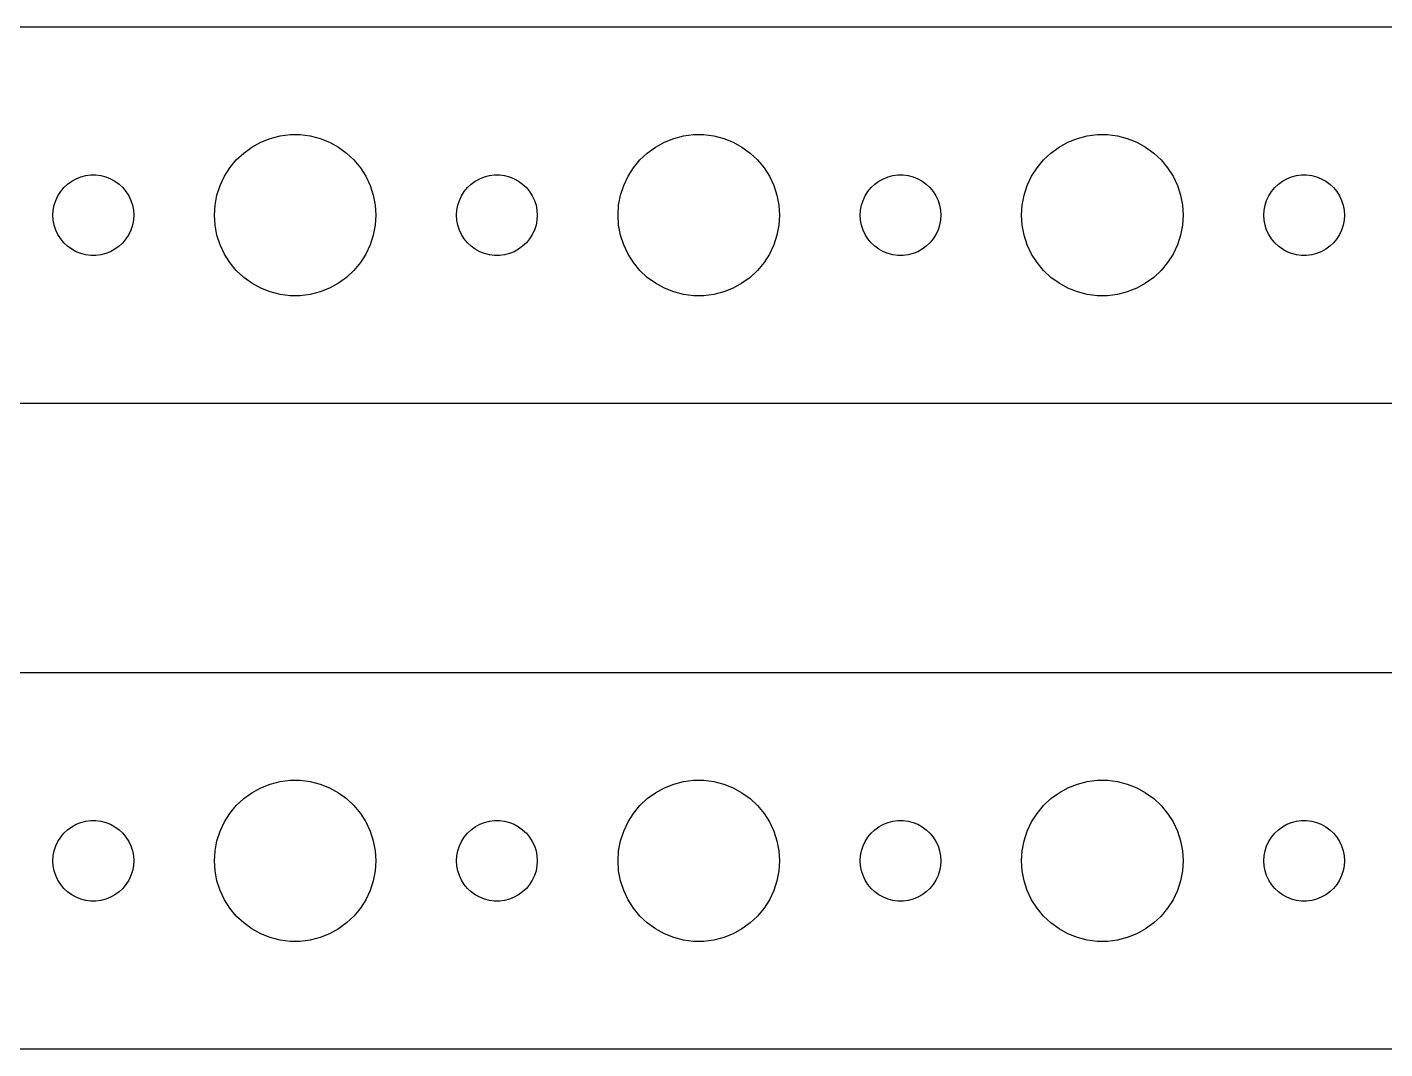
# Model space of a CAD drawing. Header units: metres. Extents: x -194 to 194, y 41 to 79.
# Drawn here: x 42.5 to 93, y 41 to 79 of the extents above; entities that cross this region are included whole.
import ezdxf

# ---------------------------------------------------------------- set-up
doc = ezdxf.new("R2010")
doc.units = ezdxf.units.M

msp = doc.modelspace()

# ---------------------------------------------------------------- linework, layer by layer
for p, q in [((189.814, 78.9901), (-189.814, 78.9901)), ((50.8925, 74.533), (51.2227, 74.7145)), ((51.2227, 74.7145), (51.5729, 74.8532)), ((51.5729, 74.8532), (51.9379, 74.9469)), ((51.9379, 74.9469), (52.3116, 74.9941)), ((52.3116, 74.9941), (52.6884, 74.9941)), ((52.6884, 74.9941), (53.0621, 74.9469)), ((53.0621, 74.9469), (53.427, 74.8532)), ((53.427, 74.8532), (53.7773, 74.7145)), ((53.7773, 74.7145), (54.1075, 74.533)), ((65.8925, 74.533), (66.2227, 74.7145)), ((66.2227, 74.7145), (66.573, 74.8532)), ((66.573, 74.8532), (66.9379, 74.9469)), ((66.9379, 74.9469), (67.3116, 74.9941)), ((67.3116, 74.9941), (67.6884, 74.9941)), ((67.6884, 74.9941), (68.0621, 74.9469)), ((68.0621, 74.9469), (68.427, 74.8532)), ((68.427, 74.8532), (68.7773, 74.7145)), ((68.7773, 74.7145), (69.1075, 74.533)), ((80.8925, 74.533), (81.2227, 74.7145)), ((81.2227, 74.7145), (81.573, 74.8532)), ((81.573, 74.8532), (81.9379, 74.9469)), ((81.9379, 74.9469), (82.3116, 74.9941)), ((82.3116, 74.9941), (82.6884, 74.9941)), ((82.6884, 74.9941), (83.0621, 74.9469)), ((83.0621, 74.9469), (83.427, 74.8532)), ((83.427, 74.8532), (83.7773, 74.7145)), ((83.7773, 74.7145), (84.1075, 74.533)), ((50.3131, 74.0536), (50.5877, 74.3115)), ((50.5877, 74.3115), (50.8925, 74.533)), ((54.1075, 74.533), (54.4123, 74.3115)), ((54.4123, 74.3115), (54.6869, 74.0536)), ((65.3131, 74.0536), (65.5877, 74.3115)), ((65.5877, 74.3115), (65.8925, 74.533)), ((69.1075, 74.533), (69.4123, 74.3115)), ((69.4123, 74.3115), (69.6869, 74.0536)), ((80.3131, 74.0536), (80.5877, 74.3115)), ((80.5877, 74.3115), (80.8925, 74.533)), ((84.1075, 74.533), (84.4123, 74.3115)), ((84.4123, 74.3115), (84.6869, 74.0536)), ((49.8711, 73.4453), (50.0729, 73.7634)), ((50.0729, 73.7634), (50.3131, 74.0536)), ((54.6869, 74.0536), (54.927, 73.7634)), ((54.927, 73.7634), (55.1289, 73.4453)), ((64.8711, 73.4453), (65.073, 73.7634)), ((65.073, 73.7634), (65.3131, 74.0536)), ((69.6869, 74.0536), (69.927, 73.7634)), ((69.927, 73.7634), (70.1289, 73.4453)), ((79.8711, 73.4453), (80.073, 73.7634)), ((80.073, 73.7634), (80.3131, 74.0536)), ((84.6869, 74.0536), (84.927, 73.7634)), ((84.927, 73.7634), (85.1289, 73.4453)), ((44.0439, 73.1558), (44.1963, 73.2665)), ((44.1963, 73.2665), (44.3613, 73.3572)), ((44.3613, 73.3572), (44.5365, 73.4266)), ((44.5365, 73.4266), (44.7189, 73.4734)), ((44.7189, 73.4734), (44.9058, 73.497)), ((44.9058, 73.497), (45.0942, 73.497)), ((45.0942, 73.497), (45.2811, 73.4734)), ((45.2811, 73.4734), (45.4635, 73.4266)), ((45.4635, 73.4266), (45.6387, 73.3572)), ((45.6387, 73.3572), (45.8037, 73.2665)), ((45.8037, 73.2665), (45.9561, 73.1558)), ((49.7107, 73.1044), (49.8711, 73.4453)), ((55.1289, 73.4453), (55.2893, 73.1044)), ((59.0439, 73.1558), (59.1963, 73.2665)), ((59.1963, 73.2665), (59.3613, 73.3572)), ((59.3613, 73.3572), (59.5365, 73.4266)), ((59.5365, 73.4266), (59.7189, 73.4734)), ((59.7189, 73.4734), (59.9058, 73.497)), ((59.9058, 73.497), (60.0942, 73.497)), ((60.0942, 73.497), (60.2811, 73.4734)), ((60.2811, 73.4734), (60.4635, 73.4266)), ((60.4635, 73.4266), (60.6387, 73.3572)), ((60.6387, 73.3572), (60.8037, 73.2665)), ((60.8037, 73.2665), (60.9561, 73.1558)), ((64.7107, 73.1044), (64.8711, 73.4453)), ((70.1289, 73.4453), (70.2893, 73.1044)), ((74.0439, 73.1558), (74.1963, 73.2665)), ((74.1963, 73.2665), (74.3613, 73.3572)), ((74.3613, 73.3572), (74.5365, 73.4266)), ((74.5365, 73.4266), (74.7189, 73.4734)), ((74.7189, 73.4734), (74.9058, 73.497)), ((74.9058, 73.497), (75.0942, 73.497)), ((75.0942, 73.497), (75.2811, 73.4734)), ((75.2811, 73.4734), (75.4635, 73.4266)), ((75.4635, 73.4266), (75.6387, 73.3572)), ((75.6387, 73.3572), (75.8037, 73.2665)), ((75.8037, 73.2665), (75.9561, 73.1558)), ((79.7107, 73.1044), (79.8711, 73.4453)), ((85.1289, 73.4453), (85.2893, 73.1044)), ((89.0439, 73.1558), (89.1963, 73.2665)), ((89.1963, 73.2665), (89.3613, 73.3572)), ((89.3613, 73.3572), (89.5365, 73.4266)), ((89.5365, 73.4266), (89.7189, 73.4734)), ((89.7189, 73.4734), (89.9058, 73.497)), ((89.9058, 73.497), (90.0942, 73.497)), ((90.0942, 73.497), (90.2811, 73.4734)), ((90.2811, 73.4734), (90.4635, 73.4266)), ((90.4635, 73.4266), (90.6387, 73.3572)), ((90.6387, 73.3572), (90.8037, 73.2665)), ((90.8037, 73.2665), (90.9561, 73.1558)), ((43.6053, 72.5522), (43.6855, 72.7226)), ((43.6855, 72.7226), (43.7865, 72.8817)), ((43.7865, 72.8817), (43.9065, 73.0268)), ((43.9065, 73.0268), (44.0439, 73.1558)), ((45.9561, 73.1558), (46.0934, 73.0268)), ((46.0934, 73.0268), (46.2135, 72.8817)), ((46.2135, 72.8817), (46.3145, 72.7226)), ((46.3145, 72.7226), (46.3947, 72.5522)), ((49.5237, 72.376), (49.5942, 72.7461)), ((49.5942, 72.7461), (49.7107, 73.1044)), ((55.2893, 73.1044), (55.4057, 72.7461)), ((55.4057, 72.7461), (55.4763, 72.376)), ((58.6053, 72.5522), (58.6855, 72.7226)), ((58.6855, 72.7226), (58.7865, 72.8817)), ((58.7865, 72.8817), (58.9065, 73.0268)), ((58.9065, 73.0268), (59.0439, 73.1558)), ((60.9561, 73.1558), (61.0934, 73.0268)), ((61.0934, 73.0268), (61.2135, 72.8817)), ((61.2135, 72.8817), (61.3145, 72.7226)), ((61.3145, 72.7226), (61.3947, 72.5522)), ((64.5237, 72.376), (64.5943, 72.7461)), ((64.5943, 72.7461), (64.7107, 73.1044)), ((70.2893, 73.1044), (70.4057, 72.7461)), ((70.4057, 72.7461), (70.4763, 72.376)), ((73.6053, 72.5522), (73.6855, 72.7226)), ((73.6855, 72.7226), (73.7865, 72.8817)), ((73.7865, 72.8817), (73.9065, 73.0268)), ((73.9065, 73.0268), (74.0439, 73.1558)), ((75.9561, 73.1558), (76.0934, 73.0268)), ((76.0934, 73.0268), (76.2135, 72.8817)), ((76.2135, 72.8817), (76.3145, 72.7226)), ((76.3145, 72.7226), (76.3947, 72.5522)), ((79.5237, 72.376), (79.5943, 72.7461)), ((79.5943, 72.7461), (79.7107, 73.1044)), ((85.2893, 73.1044), (85.4057, 72.7461)), ((85.4057, 72.7461), (85.4763, 72.376)), ((88.6053, 72.5522), (88.6855, 72.7226)), ((88.6855, 72.7226), (88.7865, 72.8817)), ((88.7865, 72.8817), (88.9065, 73.0268)), ((88.9065, 73.0268), (89.0439, 73.1558)), ((90.9561, 73.1558), (91.0934, 73.0268)), ((91.0934, 73.0268), (91.2135, 72.8817)), ((91.2135, 72.8817), (91.3145, 72.7226)), ((91.3145, 72.7226), (91.3947, 72.5522)), ((43.5, 72), (43.5118, 72.188)), ((43.5118, 72.188), (43.5471, 72.373)), ((43.5471, 72.373), (43.6053, 72.5522)), ((46.3947, 72.5522), (46.4529, 72.373)), ((46.4529, 72.373), (46.4882, 72.188)), ((46.4882, 72.188), (46.5, 72)), ((49.5, 72), (49.5237, 72.376)), ((55.4763, 72.376), (55.5, 72)), ((58.5, 72), (58.5118, 72.188)), ((58.5118, 72.188), (58.5471, 72.373)), ((58.5471, 72.373), (58.6053, 72.5522)), ((61.3947, 72.5522), (61.4529, 72.373)), ((61.4529, 72.373), (61.4882, 72.188)), ((61.4882, 72.188), (61.5, 72)), ((64.5, 72), (64.5237, 72.376)), ((70.4763, 72.376), (70.5, 72)), ((73.5, 72), (73.5118, 72.188)), ((73.5118, 72.188), (73.5471, 72.373)), ((73.5471, 72.373), (73.6053, 72.5522)), ((76.3947, 72.5522), (76.4529, 72.373)), ((76.4529, 72.373), (76.4882, 72.188)), ((76.4882, 72.188), (76.5, 72)), ((79.5, 72), (79.5237, 72.376)), ((85.4763, 72.376), (85.5, 72)), ((88.5, 72), (88.5118, 72.188)), ((88.5118, 72.188), (88.5471, 72.373)), ((88.5471, 72.373), (88.6053, 72.5522)), ((91.3947, 72.5522), (91.4529, 72.373)), ((91.4529, 72.373), (91.4882, 72.188)), ((91.4882, 72.188), (91.5, 72)), ((43.5118, 71.812), (43.5, 72)), ((43.5471, 71.627), (43.5118, 71.812)), ((46.4882, 71.812), (46.4529, 71.627)), ((46.5, 72), (46.4882, 71.812)), ((49.5237, 71.624), (49.5, 72)), ((55.5, 72), (55.4763, 71.624)), ((58.5118, 71.812), (58.5, 72)), ((58.5471, 71.627), (58.5118, 71.812)), ((61.4882, 71.812), (61.4529, 71.627)), ((61.5, 72), (61.4882, 71.812)), ((64.5237, 71.624), (64.5, 72)), ((70.5, 72), (70.4763, 71.624)), ((73.5118, 71.812), (73.5, 72)), ((73.5471, 71.627), (73.5118, 71.812)), ((76.4882, 71.812), (76.4529, 71.627)), ((76.5, 72), (76.4882, 71.812)), ((79.5237, 71.624), (79.5, 72)), ((85.5, 72), (85.4763, 71.624)), ((88.5118, 71.812), (88.5, 72)), ((88.5471, 71.627), (88.5118, 71.812)), ((91.4882, 71.812), (91.4529, 71.627)), ((91.5, 72), (91.4882, 71.812)), ((43.6053, 71.4478), (43.5471, 71.627)), ((43.6855, 71.2774), (43.6053, 71.4478)), ((43.7865, 71.1183), (43.6855, 71.2774)), ((46.3145, 71.2774), (46.2135, 71.1183)), ((46.3947, 71.4478), (46.3145, 71.2774)), ((46.4529, 71.627), (46.3947, 71.4478)), ((49.5942, 71.2539), (49.5237, 71.624)), ((49.7107, 70.8956), (49.5942, 71.2539)), ((55.4057, 71.2539), (55.2893, 70.8956)), ((55.4763, 71.624), (55.4057, 71.2539)), ((58.6053, 71.4478), (58.5471, 71.627)), ((58.6855, 71.2774), (58.6053, 71.4478)), ((58.7865, 71.1183), (58.6855, 71.2774)), ((61.3145, 71.2774), (61.2135, 71.1183)), ((61.3947, 71.4478), (61.3145, 71.2774)), ((61.4529, 71.627), (61.3947, 71.4478)), ((64.5943, 71.2539), (64.5237, 71.624)), ((64.7107, 70.8956), (64.5943, 71.2539)), ((70.4057, 71.2539), (70.2893, 70.8956)), ((70.4763, 71.624), (70.4057, 71.2539)), ((73.6053, 71.4478), (73.5471, 71.627)), ((73.6855, 71.2774), (73.6053, 71.4478)), ((73.7865, 71.1183), (73.6855, 71.2774)), ((76.3145, 71.2774), (76.2135, 71.1183)), ((76.3947, 71.4478), (76.3145, 71.2774)), ((76.4529, 71.627), (76.3947, 71.4478)), ((79.5943, 71.2539), (79.5237, 71.624)), ((79.7107, 70.8956), (79.5943, 71.2539)), ((85.4057, 71.2539), (85.2893, 70.8956)), ((85.4763, 71.624), (85.4057, 71.2539)), ((88.6053, 71.4478), (88.5471, 71.627)), ((88.6855, 71.2774), (88.6053, 71.4478)), ((88.7865, 71.1183), (88.6855, 71.2774)), ((91.3145, 71.2774), (91.2135, 71.1183)), ((91.3947, 71.4478), (91.3145, 71.2774)), ((91.4529, 71.627), (91.3947, 71.4478)), ((43.9065, 70.9732), (43.7865, 71.1183)), ((44.0439, 70.8442), (43.9065, 70.9732)), ((44.1963, 70.7335), (44.0439, 70.8442)), ((44.3613, 70.6428), (44.1963, 70.7335)), ((45.8037, 70.7335), (45.6387, 70.6428)), ((45.9561, 70.8442), (45.8037, 70.7335)), ((46.0934, 70.9732), (45.9561, 70.8442)), ((46.2135, 71.1183), (46.0934, 70.9732)), ((49.8711, 70.5547), (49.7107, 70.8956)), ((55.2893, 70.8956), (55.1289, 70.5547)), ((58.9065, 70.9732), (58.7865, 71.1183)), ((59.0439, 70.8442), (58.9065, 70.9732)), ((59.1963, 70.7335), (59.0439, 70.8442)), ((59.3613, 70.6428), (59.1963, 70.7335)), ((60.8037, 70.7335), (60.6387, 70.6428)), ((60.9561, 70.8442), (60.8037, 70.7335)), ((61.0934, 70.9732), (60.9561, 70.8442)), ((61.2135, 71.1183), (61.0934, 70.9732)), ((64.8711, 70.5547), (64.7107, 70.8956)), ((70.2893, 70.8956), (70.1289, 70.5547)), ((73.9065, 70.9732), (73.7865, 71.1183)), ((74.0439, 70.8442), (73.9065, 70.9732)), ((74.1963, 70.7335), (74.0439, 70.8442)), ((74.3613, 70.6428), (74.1963, 70.7335)), ((75.8037, 70.7335), (75.6387, 70.6428)), ((75.9561, 70.8442), (75.8037, 70.7335)), ((76.0934, 70.9732), (75.9561, 70.8442)), ((76.2135, 71.1183), (76.0934, 70.9732)), ((79.8711, 70.5547), (79.7107, 70.8956)), ((85.2893, 70.8956), (85.1289, 70.5547)), ((88.9065, 70.9732), (88.7865, 71.1183)), ((89.0439, 70.8442), (88.9065, 70.9732)), ((89.1963, 70.7335), (89.0439, 70.8442)), ((89.3613, 70.6428), (89.1963, 70.7335)), ((90.8037, 70.7335), (90.6387, 70.6428)), ((90.9561, 70.8442), (90.8037, 70.7335)), ((91.0934, 70.9732), (90.9561, 70.8442)), ((91.2135, 71.1183), (91.0934, 70.9732)), ((44.5365, 70.5734), (44.3613, 70.6428)), ((44.7189, 70.5266), (44.5365, 70.5734)), ((44.9058, 70.503), (44.7189, 70.5266)), ((45.0942, 70.503), (44.9058, 70.503)), ((45.2811, 70.5266), (45.0942, 70.503)), ((45.4635, 70.5734), (45.2811, 70.5266)), ((45.6387, 70.6428), (45.4635, 70.5734)), ((50.0729, 70.2366), (49.8711, 70.5547)), ((50.3131, 69.9464), (50.0729, 70.2366)), ((54.927, 70.2366), (54.6869, 69.9464)), ((55.1289, 70.5547), (54.927, 70.2366)), ((59.5365, 70.5734), (59.3613, 70.6428)), ((59.7189, 70.5266), (59.5365, 70.5734)), ((59.9058, 70.503), (59.7189, 70.5266)), ((60.0942, 70.503), (59.9058, 70.503)), ((60.2811, 70.5266), (60.0942, 70.503)), ((60.4635, 70.5734), (60.2811, 70.5266)), ((60.6387, 70.6428), (60.4635, 70.5734)), ((65.073, 70.2366), (64.8711, 70.5547)), ((65.3131, 69.9464), (65.073, 70.2366)), ((69.927, 70.2366), (69.6869, 69.9464)), ((70.1289, 70.5547), (69.927, 70.2366)), ((74.5365, 70.5734), (74.3613, 70.6428)), ((74.7189, 70.5266), (74.5365, 70.5734)), ((74.9058, 70.503), (74.7189, 70.5266)), ((75.0942, 70.503), (74.9058, 70.503)), ((75.2811, 70.5266), (75.0942, 70.503)), ((75.4635, 70.5734), (75.2811, 70.5266)), ((75.6387, 70.6428), (75.4635, 70.5734)), ((80.073, 70.2366), (79.8711, 70.5547)), ((80.3131, 69.9464), (80.073, 70.2366)), ((84.927, 70.2366), (84.6869, 69.9464)), ((85.1289, 70.5547), (84.927, 70.2366)), ((89.5365, 70.5734), (89.3613, 70.6428)), ((89.7189, 70.5266), (89.5365, 70.5734)), ((89.9058, 70.503), (89.7189, 70.5266)), ((90.0942, 70.503), (89.9058, 70.503)), ((90.2811, 70.5266), (90.0942, 70.503)), ((90.4635, 70.5734), (90.2811, 70.5266)), ((90.6387, 70.6428), (90.4635, 70.5734)), ((50.5877, 69.6885), (50.3131, 69.9464)), ((50.8925, 69.467), (50.5877, 69.6885)), ((54.4123, 69.6885), (54.1075, 69.467)), ((54.6869, 69.9464), (54.4123, 69.6885)), ((65.5877, 69.6885), (65.3131, 69.9464)), ((65.8925, 69.467), (65.5877, 69.6885)), ((69.4123, 69.6885), (69.1075, 69.467)), ((69.6869, 69.9464), (69.4123, 69.6885)), ((80.5877, 69.6885), (80.3131, 69.9464)), ((80.8925, 69.467), (80.5877, 69.6885)), ((84.4123, 69.6885), (84.1075, 69.467)), ((84.6869, 69.9464), (84.4123, 69.6885)), ((51.2227, 69.2855), (50.8925, 69.467)), ((51.5729, 69.1468), (51.2227, 69.2855)), ((51.9379, 69.0531), (51.5729, 69.1468)), ((53.427, 69.1468), (53.0621, 69.0531)), ((53.7773, 69.2855), (53.427, 69.1468)), ((54.1075, 69.467), (53.7773, 69.2855)), ((66.2227, 69.2855), (65.8925, 69.467)), ((66.573, 69.1468), (66.2227, 69.2855)), ((66.9379, 69.0531), (66.573, 69.1468)), ((68.427, 69.1468), (68.0621, 69.0531)), ((68.7773, 69.2855), (68.427, 69.1468)), ((69.1075, 69.467), (68.7773, 69.2855)), ((81.2227, 69.2855), (80.8925, 69.467)), ((81.573, 69.1468), (81.2227, 69.2855)), ((81.9379, 69.0531), (81.573, 69.1468)), ((83.427, 69.1468), (83.0621, 69.0531)), ((83.7773, 69.2855), (83.427, 69.1468)), ((84.1075, 69.467), (83.7773, 69.2855)), ((52.3116, 69.0059), (51.9379, 69.0531)), ((52.6884, 69.0059), (52.3116, 69.0059)), ((53.0621, 69.0531), (52.6884, 69.0059)), ((67.3116, 69.0059), (66.9379, 69.0531)), ((67.6884, 69.0059), (67.3116, 69.0059)), ((68.0621, 69.0531), (67.6884, 69.0059)), ((82.3116, 69.0059), (81.9379, 69.0531)), ((82.6884, 69.0059), (82.3116, 69.0059)), ((83.0621, 69.0531), (82.6884, 69.0059)), ((-189.814, 65.0099), (189.814, 65.0099)), ((189.814, 54.9901), (-189.814, 54.9901)), ((51.9379, 50.9469), (52.3116, 50.9941)), ((52.3116, 50.9941), (52.6884, 50.9941)), ((52.6884, 50.9941), (53.0621, 50.9469)), ((66.9379, 50.9469), (67.3116, 50.9941)), ((67.3116, 50.9941), (67.6884, 50.9941)), ((67.6884, 50.9941), (68.0621, 50.9469)), ((81.9379, 50.9469), (82.3116, 50.9941)), ((82.3116, 50.9941), (82.6884, 50.9941)), ((82.6884, 50.9941), (83.0621, 50.9469)), ((50.5877, 50.3115), (50.8925, 50.533)), ((50.8925, 50.533), (51.2227, 50.7145)), ((51.2227, 50.7145), (51.5729, 50.8532)), ((51.5729, 50.8532), (51.9379, 50.9469)), ((53.0621, 50.9469), (53.427, 50.8532)), ((53.427, 50.8532), (53.7773, 50.7145)), ((53.7773, 50.7145), (54.1075, 50.533)), ((54.1075, 50.533), (54.4123, 50.3115)), ((65.5877, 50.3115), (65.8925, 50.533)), ((65.8925, 50.533), (66.2227, 50.7145)), ((66.2227, 50.7145), (66.573, 50.8532)), ((66.573, 50.8532), (66.9379, 50.9469)), ((68.0621, 50.9469), (68.427, 50.8532)), ((68.427, 50.8532), (68.7773, 50.7145)), ((68.7773, 50.7145), (69.1075, 50.533)), ((69.1075, 50.533), (69.4123, 50.3115)), ((80.5877, 50.3115), (80.8925, 50.533)), ((80.8925, 50.533), (81.2227, 50.7145)), ((81.2227, 50.7145), (81.573, 50.8532)), ((81.573, 50.8532), (81.9379, 50.9469)), ((83.0621, 50.9469), (83.427, 50.8532)), ((83.427, 50.8532), (83.7773, 50.7145)), ((83.7773, 50.7145), (84.1075, 50.533)), ((84.1075, 50.533), (84.4123, 50.3115)), ((50.0729, 49.7634), (50.3131, 50.0536)), ((50.3131, 50.0536), (50.5877, 50.3115)), ((54.4123, 50.3115), (54.6869, 50.0536)), ((54.6869, 50.0536), (54.927, 49.7634)), ((65.073, 49.7634), (65.3131, 50.0536)), ((65.3131, 50.0536), (65.5877, 50.3115)), ((69.4123, 50.3115), (69.6869, 50.0536)), ((69.6869, 50.0536), (69.927, 49.7634)), ((80.073, 49.7634), (80.3131, 50.0536)), ((80.3131, 50.0536), (80.5877, 50.3115)), ((84.4123, 50.3115), (84.6869, 50.0536)), ((84.6869, 50.0536), (84.927, 49.7634)), ((44.5365, 49.4266), (44.7189, 49.4734)), ((44.7189, 49.4734), (44.9058, 49.497)), ((44.9058, 49.497), (45.0942, 49.497)), ((45.0942, 49.497), (45.2811, 49.4734)), ((45.2811, 49.4734), (45.4635, 49.4266)), ((49.8711, 49.4453), (50.0729, 49.7634)), ((54.927, 49.7634), (55.1289, 49.4453)), ((59.5365, 49.4266), (59.7189, 49.4734)), ((59.7189, 49.4734), (59.9058, 49.497)), ((59.9058, 49.497), (60.0942, 49.497)), ((60.0942, 49.497), (60.2811, 49.4734)), ((60.2811, 49.4734), (60.4635, 49.4266)), ((64.8711, 49.4453), (65.073, 49.7634)), ((69.927, 49.7634), (70.1289, 49.4453)), ((74.5365, 49.4266), (74.7189, 49.4734)), ((74.7189, 49.4734), (74.9058, 49.497)), ((74.9058, 49.497), (75.0942, 49.497)), ((75.0942, 49.497), (75.2811, 49.4734)), ((75.2811, 49.4734), (75.4635, 49.4266)), ((79.8711, 49.4453), (80.073, 49.7634)), ((84.927, 49.7634), (85.1289, 49.4453)), ((89.5365, 49.4266), (89.7189, 49.4734)), ((89.7189, 49.4734), (89.9058, 49.497)), ((89.9058, 49.497), (90.0942, 49.497)), ((90.0942, 49.497), (90.2811, 49.4734)), ((90.2811, 49.4734), (90.4635, 49.4266)), ((43.7865, 48.8817), (43.9065, 49.0268)), ((43.9065, 49.0268), (44.0439, 49.1558)), ((44.0439, 49.1558), (44.1963, 49.2665)), ((44.1963, 49.2665), (44.3613, 49.3572)), ((44.3613, 49.3572), (44.5365, 49.4266)), ((45.4635, 49.4266), (45.6387, 49.3572)), ((45.6387, 49.3572), (45.8037, 49.2665)), ((45.8037, 49.2665), (45.9561, 49.1558)), ((45.9561, 49.1558), (46.0934, 49.0268)), ((46.0934, 49.0268), (46.2135, 48.8817)), ((49.5942, 48.7461), (49.7107, 49.1044)), ((49.7107, 49.1044), (49.8711, 49.4453)), ((55.1289, 49.4453), (55.2893, 49.1044)), ((55.2893, 49.1044), (55.4057, 48.7461)), ((58.7865, 48.8817), (58.9065, 49.0268)), ((58.9065, 49.0268), (59.0439, 49.1558)), ((59.0439, 49.1558), (59.1963, 49.2665)), ((59.1963, 49.2665), (59.3613, 49.3572)), ((59.3613, 49.3572), (59.5365, 49.4266)), ((60.4635, 49.4266), (60.6387, 49.3572)), ((60.6387, 49.3572), (60.8037, 49.2665)), ((60.8037, 49.2665), (60.9561, 49.1558)), ((60.9561, 49.1558), (61.0934, 49.0268)), ((61.0934, 49.0268), (61.2135, 48.8817)), ((64.5943, 48.7461), (64.7107, 49.1044)), ((64.7107, 49.1044), (64.8711, 49.4453)), ((70.1289, 49.4453), (70.2893, 49.1044)), ((70.2893, 49.1044), (70.4057, 48.7461)), ((73.7865, 48.8817), (73.9065, 49.0268)), ((73.9065, 49.0268), (74.0439, 49.1558)), ((74.0439, 49.1558), (74.1963, 49.2665)), ((74.1963, 49.2665), (74.3613, 49.3572)), ((74.3613, 49.3572), (74.5365, 49.4266)), ((75.4635, 49.4266), (75.6387, 49.3572)), ((75.6387, 49.3572), (75.8037, 49.2665)), ((75.8037, 49.2665), (75.9561, 49.1558)), ((75.9561, 49.1558), (76.0934, 49.0268)), ((76.0934, 49.0268), (76.2135, 48.8817)), ((79.5943, 48.7461), (79.7107, 49.1044)), ((79.7107, 49.1044), (79.8711, 49.4453)), ((85.1289, 49.4453), (85.2893, 49.1044)), ((85.2893, 49.1044), (85.4057, 48.7461)), ((88.7865, 48.8817), (88.9065, 49.0268)), ((88.9065, 49.0268), (89.0439, 49.1558)), ((89.0439, 49.1558), (89.1963, 49.2665)), ((89.1963, 49.2665), (89.3613, 49.3572)), ((89.3613, 49.3572), (89.5365, 49.4266)), ((90.4635, 49.4266), (90.6387, 49.3572)), ((90.6387, 49.3572), (90.8037, 49.2665)), ((90.8037, 49.2665), (90.9561, 49.1558)), ((90.9561, 49.1558), (91.0934, 49.0268)), ((91.0934, 49.0268), (91.2135, 48.8817)), ((43.5471, 48.373), (43.6053, 48.5522)), ((43.6053, 48.5522), (43.6855, 48.7226)), ((43.6855, 48.7226), (43.7865, 48.8817)), ((46.2135, 48.8817), (46.3145, 48.7226)), ((46.3145, 48.7226), (46.3947, 48.5522)), ((46.3947, 48.5522), (46.4529, 48.373)), ((49.5237, 48.376), (49.5942, 48.7461)), ((55.4057, 48.7461), (55.4763, 48.376)), ((58.5471, 48.373), (58.6053, 48.5522)), ((58.6053, 48.5522), (58.6855, 48.7226)), ((58.6855, 48.7226), (58.7865, 48.8817)), ((61.2135, 48.8817), (61.3145, 48.7226)), ((61.3145, 48.7226), (61.3947, 48.5522)), ((61.3947, 48.5522), (61.4529, 48.373)), ((64.5237, 48.376), (64.5943, 48.7461)), ((70.4057, 48.7461), (70.4763, 48.376)), ((73.5471, 48.373), (73.6053, 48.5522)), ((73.6053, 48.5522), (73.6855, 48.7226)), ((73.6855, 48.7226), (73.7865, 48.8817)), ((76.2135, 48.8817), (76.3145, 48.7226)), ((76.3145, 48.7226), (76.3947, 48.5522)), ((76.3947, 48.5522), (76.4529, 48.373)), ((79.5237, 48.376), (79.5943, 48.7461)), ((85.4057, 48.7461), (85.4763, 48.376)), ((88.5471, 48.373), (88.6053, 48.5522)), ((88.6053, 48.5522), (88.6855, 48.7226)), ((88.6855, 48.7226), (88.7865, 48.8817)), ((91.2135, 48.8817), (91.3145, 48.7226)), ((91.3145, 48.7226), (91.3947, 48.5522)), ((91.3947, 48.5522), (91.4529, 48.373)), ((43.5, 48), (43.5118, 48.188)), ((43.5118, 47.812), (43.5, 48)), ((43.5118, 48.188), (43.5471, 48.373)), ((46.4529, 48.373), (46.4882, 48.188)), ((46.4882, 48.188), (46.5, 48)), ((46.5, 48), (46.4882, 47.812)), ((49.5, 48), (49.5237, 48.376)), ((49.5237, 47.624), (49.5, 48)), ((55.4763, 48.376), (55.5, 48)), ((55.5, 48), (55.4763, 47.624)), ((58.5, 48), (58.5118, 48.188)), ((58.5118, 47.812), (58.5, 48)), ((58.5118, 48.188), (58.5471, 48.373)), ((61.4529, 48.373), (61.4882, 48.188)), ((61.4882, 48.188), (61.5, 48)), ((61.5, 48), (61.4882, 47.812)), ((64.5, 48), (64.5237, 48.376)), ((64.5237, 47.624), (64.5, 48)), ((70.4763, 48.376), (70.5, 48)), ((70.5, 48), (70.4763, 47.624)), ((73.5, 48), (73.5118, 48.188)), ((73.5118, 47.812), (73.5, 48)), ((73.5118, 48.188), (73.5471, 48.373)), ((76.4529, 48.373), (76.4882, 48.188)), ((76.4882, 48.188), (76.5, 48)), ((76.5, 48), (76.4882, 47.812)), ((79.5, 48), (79.5237, 48.376)), ((79.5237, 47.624), (79.5, 48)), ((85.4763, 48.376), (85.5, 48)), ((85.5, 48), (85.4763, 47.624)), ((88.5, 48), (88.5118, 48.188)), ((88.5118, 47.812), (88.5, 48)), ((88.5118, 48.188), (88.5471, 48.373)), ((91.4529, 48.373), (91.4882, 48.188)), ((91.4882, 48.188), (91.5, 48)), ((91.5, 48), (91.4882, 47.812)), ((43.5471, 47.627), (43.5118, 47.812)), ((43.6053, 47.4478), (43.5471, 47.627)), ((43.6855, 47.2774), (43.6053, 47.4478)), ((46.3947, 47.4478), (46.3145, 47.2774)), ((46.4529, 47.627), (46.3947, 47.4478)), ((46.4882, 47.812), (46.4529, 47.627)), ((49.5942, 47.2539), (49.5237, 47.624)), ((55.4763, 47.624), (55.4057, 47.2539)), ((58.5471, 47.627), (58.5118, 47.812)), ((58.6053, 47.4478), (58.5471, 47.627)), ((58.6855, 47.2774), (58.6053, 47.4478)), ((61.3947, 47.4478), (61.3145, 47.2774)), ((61.4529, 47.627), (61.3947, 47.4478)), ((61.4882, 47.812), (61.4529, 47.627)), ((64.5943, 47.2539), (64.5237, 47.624)), ((70.4763, 47.624), (70.4057, 47.2539)), ((73.5471, 47.627), (73.5118, 47.812)), ((73.6053, 47.4478), (73.5471, 47.627)), ((73.6855, 47.2774), (73.6053, 47.4478)), ((76.3947, 47.4478), (76.3145, 47.2774)), ((76.4529, 47.627), (76.3947, 47.4478)), ((76.4882, 47.812), (76.4529, 47.627)), ((79.5943, 47.2539), (79.5237, 47.624)), ((85.4763, 47.624), (85.4057, 47.2539)), ((88.5471, 47.627), (88.5118, 47.812)), ((88.6053, 47.4478), (88.5471, 47.627)), ((88.6855, 47.2774), (88.6053, 47.4478)), ((91.3947, 47.4478), (91.3145, 47.2774)), ((91.4529, 47.627), (91.3947, 47.4478)), ((91.4882, 47.812), (91.4529, 47.627)), ((43.7865, 47.1183), (43.6855, 47.2774)), ((43.9065, 46.9732), (43.7865, 47.1183)), ((44.0439, 46.8442), (43.9065, 46.9732)), ((46.0934, 46.9732), (45.9561, 46.8442)), ((46.2135, 47.1183), (46.0934, 46.9732)), ((46.3145, 47.2774), (46.2135, 47.1183)), ((49.7107, 46.8956), (49.5942, 47.2539)), ((55.4057, 47.2539), (55.2893, 46.8956)), ((58.7865, 47.1183), (58.6855, 47.2774)), ((58.9065, 46.9732), (58.7865, 47.1183)), ((59.0439, 46.8442), (58.9065, 46.9732)), ((61.0934, 46.9732), (60.9561, 46.8442)), ((61.2135, 47.1183), (61.0934, 46.9732)), ((61.3145, 47.2774), (61.2135, 47.1183)), ((64.7107, 46.8956), (64.5943, 47.2539)), ((70.4057, 47.2539), (70.2893, 46.8956)), ((73.7865, 47.1183), (73.6855, 47.2774)), ((73.9065, 46.9732), (73.7865, 47.1183)), ((74.0439, 46.8442), (73.9065, 46.9732)), ((76.0934, 46.9732), (75.9561, 46.8442)), ((76.2135, 47.1183), (76.0934, 46.9732)), ((76.3145, 47.2774), (76.2135, 47.1183)), ((79.7107, 46.8956), (79.5943, 47.2539)), ((85.4057, 47.2539), (85.2893, 46.8956)), ((88.7865, 47.1183), (88.6855, 47.2774)), ((88.9065, 46.9732), (88.7865, 47.1183)), ((89.0439, 46.8442), (88.9065, 46.9732)), ((91.0934, 46.9732), (90.9561, 46.8442)), ((91.2135, 47.1183), (91.0934, 46.9732)), ((91.3145, 47.2774), (91.2135, 47.1183)), ((44.1963, 46.7335), (44.0439, 46.8442)), ((44.3613, 46.6428), (44.1963, 46.7335)), ((44.5365, 46.5734), (44.3613, 46.6428)), ((44.7189, 46.5266), (44.5365, 46.5734)), ((44.9058, 46.503), (44.7189, 46.5266)), ((45.0942, 46.503), (44.9058, 46.503)), ((45.2811, 46.5266), (45.0942, 46.503)), ((45.4635, 46.5734), (45.2811, 46.5266)), ((45.6387, 46.6428), (45.4635, 46.5734)), ((45.8037, 46.7335), (45.6387, 46.6428)), ((45.9561, 46.8442), (45.8037, 46.7335)), ((49.8711, 46.5547), (49.7107, 46.8956)), ((50.0729, 46.2366), (49.8711, 46.5547)), ((55.1289, 46.5547), (54.927, 46.2366)), ((55.2893, 46.8956), (55.1289, 46.5547)), ((59.1963, 46.7335), (59.0439, 46.8442)), ((59.3613, 46.6428), (59.1963, 46.7335)), ((59.5365, 46.5734), (59.3613, 46.6428)), ((59.7189, 46.5266), (59.5365, 46.5734)), ((59.9058, 46.503), (59.7189, 46.5266)), ((60.0942, 46.503), (59.9058, 46.503)), ((60.2811, 46.5266), (60.0942, 46.503)), ((60.4635, 46.5734), (60.2811, 46.5266)), ((60.6387, 46.6428), (60.4635, 46.5734)), ((60.8037, 46.7335), (60.6387, 46.6428)), ((60.9561, 46.8442), (60.8037, 46.7335)), ((64.8711, 46.5547), (64.7107, 46.8956)), ((65.073, 46.2366), (64.8711, 46.5547)), ((70.1289, 46.5547), (69.927, 46.2366)), ((70.2893, 46.8956), (70.1289, 46.5547)), ((74.1963, 46.7335), (74.0439, 46.8442)), ((74.3613, 46.6428), (74.1963, 46.7335)), ((74.5365, 46.5734), (74.3613, 46.6428)), ((74.7189, 46.5266), (74.5365, 46.5734)), ((74.9058, 46.503), (74.7189, 46.5266)), ((75.0942, 46.503), (74.9058, 46.503)), ((75.2811, 46.5266), (75.0942, 46.503)), ((75.4635, 46.5734), (75.2811, 46.5266)), ((75.6387, 46.6428), (75.4635, 46.5734)), ((75.8037, 46.7335), (75.6387, 46.6428)), ((75.9561, 46.8442), (75.8037, 46.7335)), ((79.8711, 46.5547), (79.7107, 46.8956)), ((80.073, 46.2366), (79.8711, 46.5547)), ((85.1289, 46.5547), (84.927, 46.2366)), ((85.2893, 46.8956), (85.1289, 46.5547)), ((89.1963, 46.7335), (89.0439, 46.8442)), ((89.3613, 46.6428), (89.1963, 46.7335)), ((89.5365, 46.5734), (89.3613, 46.6428)), ((89.7189, 46.5266), (89.5365, 46.5734)), ((89.9058, 46.503), (89.7189, 46.5266)), ((90.0942, 46.503), (89.9058, 46.503)), ((90.2811, 46.5266), (90.0942, 46.503)), ((90.4635, 46.5734), (90.2811, 46.5266)), ((90.6387, 46.6428), (90.4635, 46.5734)), ((90.8037, 46.7335), (90.6387, 46.6428)), ((90.9561, 46.8442), (90.8037, 46.7335)), ((50.3131, 45.9464), (50.0729, 46.2366)), ((50.5877, 45.6885), (50.3131, 45.9464)), ((54.6869, 45.9464), (54.4123, 45.6885)), ((54.927, 46.2366), (54.6869, 45.9464)), ((65.3131, 45.9464), (65.073, 46.2366)), ((65.5877, 45.6885), (65.3131, 45.9464)), ((69.6869, 45.9464), (69.4123, 45.6885)), ((69.927, 46.2366), (69.6869, 45.9464)), ((80.3131, 45.9464), (80.073, 46.2366)), ((80.5877, 45.6885), (80.3131, 45.9464)), ((84.6869, 45.9464), (84.4123, 45.6885)), ((84.927, 46.2366), (84.6869, 45.9464)), ((50.8925, 45.467), (50.5877, 45.6885)), ((51.2227, 45.2855), (50.8925, 45.467)), ((54.1075, 45.467), (53.7773, 45.2855)), ((54.4123, 45.6885), (54.1075, 45.467)), ((65.8925, 45.467), (65.5877, 45.6885)), ((66.2227, 45.2855), (65.8925, 45.467)), ((69.1075, 45.467), (68.7773, 45.2855)), ((69.4123, 45.6885), (69.1075, 45.467)), ((80.8925, 45.467), (80.5877, 45.6885)), ((81.2227, 45.2855), (80.8925, 45.467)), ((84.1075, 45.467), (83.7773, 45.2855)), ((84.4123, 45.6885), (84.1075, 45.467)), ((51.5729, 45.1468), (51.2227, 45.2855)), ((51.9379, 45.0531), (51.5729, 45.1468)), ((52.3116, 45.0059), (51.9379, 45.0531)), ((52.6884, 45.0059), (52.3116, 45.0059)), ((53.0621, 45.0531), (52.6884, 45.0059)), ((53.427, 45.1468), (53.0621, 45.0531)), ((53.7773, 45.2855), (53.427, 45.1468)), ((66.573, 45.1468), (66.2227, 45.2855)), ((66.9379, 45.0531), (66.573, 45.1468)), ((67.3116, 45.0059), (66.9379, 45.0531)), ((67.6884, 45.0059), (67.3116, 45.0059)), ((68.0621, 45.0531), (67.6884, 45.0059)), ((68.427, 45.1468), (68.0621, 45.0531)), ((68.7773, 45.2855), (68.427, 45.1468)), ((81.573, 45.1468), (81.2227, 45.2855)), ((81.9379, 45.0531), (81.573, 45.1468)), ((82.3116, 45.0059), (81.9379, 45.0531)), ((82.6884, 45.0059), (82.3116, 45.0059)), ((83.0621, 45.0531), (82.6884, 45.0059)), ((83.427, 45.1468), (83.0621, 45.0531)), ((83.7773, 45.2855), (83.427, 45.1468)), ((-189.814, 41.0099), (189.814, 41.0099))]:
    msp.add_line(p, q)

doc.saveas('drawing.dxf')
